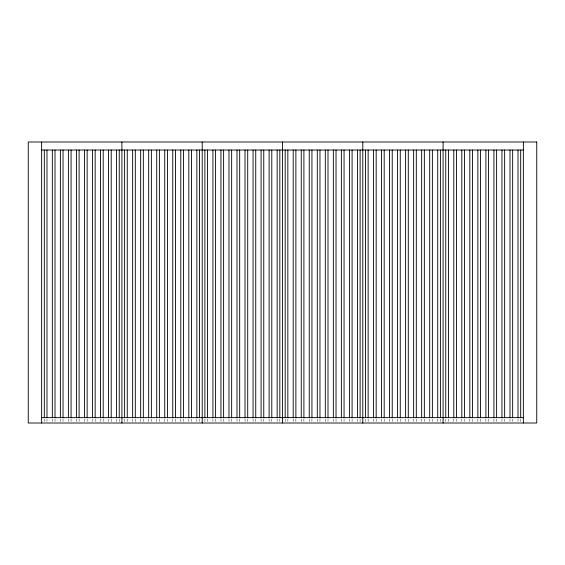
<?xml version="1.0" encoding="UTF-8"?>
<svg xmlns="http://www.w3.org/2000/svg" width="565" height="565" viewBox="0 0 565 565"><rect width="100%" height="100%" fill="white"/><g stroke="black" fill="none" stroke-linecap="round" stroke-linejoin="round"><path stroke-width="0.42" stroke-dasharray="2.83 2.12" d="M520.69 419.181L520.69 421.476M518.013 419.181L518.013 421.476M512.66 419.181L512.66 421.476M509.99 419.181L509.99 421.476M504.637 419.181L504.637 421.476M501.96 419.181L501.96 421.476M496.607 419.181L496.607 421.476M493.93 419.181L493.93 421.476M488.577 419.181L488.577 421.476M485.9 419.181L485.9 421.476M480.547 419.181L480.547 421.476M477.87 419.181L477.87 421.476M472.517 419.181L472.517 421.476M469.84 419.181L469.84 421.476M464.479 419.181L464.479 421.476M461.824 419.181L461.824 421.476M456.456 419.181L456.456 421.476M453.787 419.181L453.787 421.476M448.426 419.181L448.426 421.476M445.764 419.181L445.764 421.476M440.403 419.181L440.403 421.476M437.727 419.181L437.727 421.476M432.373 419.181L432.373 421.476M429.697 419.181L429.697 421.476M424.343 419.181L424.343 421.476M421.667 419.181L421.667 421.476M416.313 419.181L416.313 421.476M413.637 419.181L413.637 421.476M408.29 419.181L408.29 421.476M405.614 419.181L405.614 421.476M400.26 419.181L400.26 421.476M397.583 419.181L397.583 421.476M392.23 419.181L392.23 421.476M389.553 419.181L389.553 421.476M384.193 419.181L384.193 421.476M381.53 419.181L381.53 421.476M376.17 419.181L376.17 421.476M373.5 419.181L373.5 421.476M368.133 419.181L368.133 421.476M365.47 419.181L365.47 421.476M360.11 419.181L360.11 421.476M357.44 419.181L357.44 421.476M352.087 419.181L352.087 421.476M349.41 419.181L349.41 421.476M344.057 419.181L344.057 421.476M341.38 419.181L341.38 421.476M336.027 419.181L336.027 421.476M333.35 419.181L333.35 421.476M327.997 419.181L327.997 421.476M325.32 419.181L325.32 421.476M319.967 419.181L319.967 421.476M317.29 419.181L317.29 421.476M311.937 419.181L311.937 421.476M309.26 419.181L309.26 421.476M303.899 419.181L303.899 421.476M301.244 419.181L301.244 421.476M295.876 419.181L295.876 421.476M293.207 419.181L293.207 421.476M287.846 419.181L287.846 421.476M285.184 419.181L285.184 421.476M279.823 419.181L279.823 421.476M277.147 419.181L277.147 421.476M271.793 419.181L271.793 421.476M269.117 419.181L269.117 421.476M263.763 419.181L263.763 421.476M261.087 419.181L261.087 421.476M255.74 419.181L255.74 421.476M253.064 419.181L253.064 421.476M247.71 419.181L247.71 421.476M245.033 419.181L245.033 421.476M239.68 419.181L239.68 421.476M237.003 419.181L237.003 421.476M231.65 419.181L231.65 421.476M228.973 419.181L228.973 421.476M223.613 419.181L223.613 421.476M220.95 419.181L220.95 421.476M215.59 419.181L215.59 421.476M212.92 419.181L212.92 421.476M207.56 419.181L207.56 421.476M204.89 419.181L204.89 421.476M199.537 419.181L199.537 421.476M196.86 419.181L196.86 421.476M191.507 419.181L191.507 421.476M188.83 419.181L188.83 421.476M183.477 419.181L183.477 421.476M180.8 419.181L180.8 421.476M175.447 419.181L175.447 421.476M172.77 419.181L172.77 421.476M167.417 419.181L167.417 421.476M164.74 419.181L164.74 421.476M159.387 419.181L159.387 421.476M156.71 419.181L156.71 421.476M151.364 419.181L151.364 421.476M148.687 419.181L148.687 421.476M143.326 419.181L143.326 421.476M140.664 419.181L140.664 421.476M135.296 419.181L135.296 421.476M132.634 419.181L132.634 421.476M127.266 419.181L127.266 421.476M124.604 419.181L124.604 421.476M119.243 419.181L119.243 421.476M116.567 419.181L116.567 421.476M111.213 419.181L111.213 421.476M108.537 419.181L108.537 421.476M103.19 419.181L103.19 421.476M100.514 419.181L100.514 421.476M95.16 419.181L95.16 421.476M92.483 419.181L92.483 421.476M87.13 419.181L87.13 421.476M84.453 419.181L84.453 421.476M79.1 419.181L79.1 421.476M76.423 419.181L76.423 421.476M71.07 419.181L71.07 421.476M68.393 419.181L68.393 421.476M63.033 419.181L63.033 421.476M60.37 419.181L60.37 421.476M55.01 419.181L55.01 421.476M52.34 419.181L52.34 421.476M46.98 419.181L46.98 421.476M44.317 419.181L44.317 421.476"/><path stroke-width="0.85" d="M41.633 150.022L523.367 150.022M41.633 417.655L523.367 417.655M523.367 141.992L523.367 423.008M520.69 150.022L520.69 417.655M518.013 150.022L518.013 417.655M512.66 150.022L512.66 417.655M509.99 150.022L509.99 417.655M504.637 150.022L504.637 417.655M501.96 150.022L501.96 417.655M496.607 150.022L496.607 417.655M493.93 150.022L493.93 417.655M488.577 150.022L488.577 417.655M485.9 150.022L485.9 417.655M480.547 150.022L480.547 417.655M477.87 150.022L477.87 417.655M472.517 150.022L472.517 417.655M469.84 150.022L469.84 417.655M464.479 150.022L464.479 417.655M461.824 150.022L461.824 417.655M456.456 150.022L456.456 417.655M453.787 150.022L453.787 417.655M448.426 150.022L448.426 417.655M445.764 150.022L445.764 417.655M443.08 141.992L443.08 423.008M440.403 150.022L440.403 417.655M437.727 150.022L437.727 417.655M432.373 150.022L432.373 417.655M429.697 150.022L429.697 417.655M424.343 150.022L424.343 417.655M421.667 150.022L421.667 417.655M416.313 150.022L416.313 417.655M413.637 150.022L413.637 417.655M408.29 150.022L408.29 417.655M405.614 150.022L405.614 417.655M400.26 150.022L400.26 417.655M397.583 150.022L397.583 417.655M392.23 150.022L392.23 417.655M389.553 150.022L389.553 417.655M384.193 150.022L384.193 417.655M381.53 150.022L381.53 417.655M376.17 150.022L376.17 417.655M373.5 150.022L373.5 417.655M368.133 150.022L368.133 417.655M365.47 150.022L365.47 417.655M362.786 141.992L362.786 423.008M360.11 150.022L360.11 417.655M357.44 150.022L357.44 417.655M352.087 150.022L352.087 417.655M349.41 150.022L349.41 417.655M344.057 150.022L344.057 417.655M341.38 150.022L341.38 417.655M336.027 150.022L336.027 417.655M333.35 150.022L333.35 417.655M327.997 150.022L327.997 417.655M325.32 150.022L325.32 417.655M319.967 150.022L319.967 417.655M317.29 150.022L317.29 417.655M311.937 150.022L311.937 417.655M309.26 150.022L309.26 417.655M303.899 150.022L303.899 417.655M301.244 150.022L301.244 417.655M295.876 150.022L295.876 417.655M293.207 150.022L293.207 417.655M287.846 150.022L287.846 417.655M285.184 150.022L285.184 417.655M282.5 141.992L282.5 423.008M279.823 150.022L279.823 417.655M277.147 150.022L277.147 417.655M271.793 150.022L271.793 417.655M269.117 150.022L269.117 417.655M263.763 150.022L263.763 417.655M261.087 150.022L261.087 417.655M255.74 150.022L255.74 417.655M253.064 150.022L253.064 417.655M247.71 150.022L247.71 417.655M245.033 150.022L245.033 417.655M239.68 150.022L239.68 417.655M237.003 150.022L237.003 417.655M231.65 150.022L231.65 417.655M228.973 150.022L228.973 417.655M223.613 150.022L223.613 417.655M220.95 150.022L220.95 417.655M215.59 150.022L215.59 417.655M212.92 150.022L212.92 417.655M207.56 150.022L207.56 417.655M204.89 150.022L204.89 417.655M202.214 141.992L202.214 423.008M199.537 150.022L199.537 417.655M196.86 150.022L196.86 417.655M191.507 150.022L191.507 417.655M188.83 150.022L188.83 417.655M183.477 150.022L183.477 417.655M180.8 150.022L180.8 417.655M175.447 150.022L175.447 417.655M172.77 150.022L172.77 417.655M167.417 150.022L167.417 417.655M164.74 150.022L164.74 417.655M159.387 150.022L159.387 417.655M156.71 150.022L156.71 417.655M151.364 150.022L151.364 417.655M148.687 150.022L148.687 417.655M143.326 150.022L143.326 417.655M140.664 150.022L140.664 417.655M135.296 150.022L135.296 417.655M132.634 150.022L132.634 417.655M127.266 150.022L127.266 417.655M124.604 150.022L124.604 417.655M121.92 141.992L121.92 423.008M119.243 150.022L119.243 417.655M116.567 150.022L116.567 417.655M111.213 150.022L111.213 417.655M108.537 150.022L108.537 417.655M103.19 150.022L103.19 417.655M100.514 150.022L100.514 417.655M95.16 150.022L95.16 417.655M92.483 150.022L92.483 417.655M87.13 150.022L87.13 417.655M84.453 150.022L84.453 417.655M79.1 150.022L79.1 417.655M76.423 150.022L76.423 417.655M71.07 150.022L71.07 417.655M68.393 150.022L68.393 417.655M63.033 150.022L63.033 417.655M60.37 150.022L60.37 417.655M55.01 150.022L55.01 417.655M52.34 150.022L52.34 417.655M46.98 150.022L46.98 417.655M44.317 150.022L44.317 417.655M41.633 141.992L41.633 423.008M536.75 141.992L28.25 141.992L28.25 423.008L536.75 423.008L536.75 141.992"/></g></svg>
